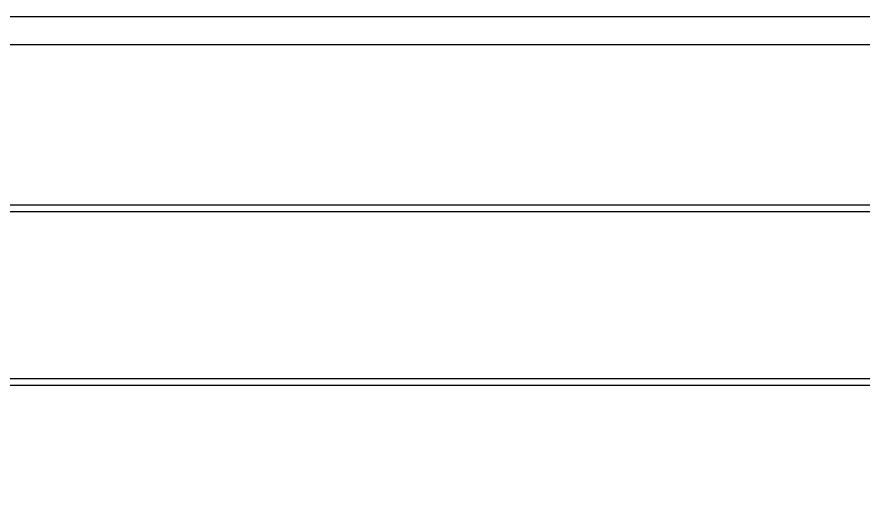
# Model space of a CAD drawing. Header units: centimetres. Extents: x 372964 to 529194, y 28783 to 59011.
# Drawn here: x 513533 to 516570, y 57285 to 59011 of the extents above; entities that cross this region are included whole.
import ezdxf

# ---------------------------------------------------------------- set-up
doc = ezdxf.new("R2010")
doc.units = ezdxf.units.CM
doc.layers.add('0-KRCN-SHT-02CIHAZ', color=132, linetype='Continuous', lineweight=25)
doc.layers.add('0-KRCN-Z-ANTET', color=71, linetype='Continuous', lineweight=30)

msp = doc.modelspace()

# ---------------------------------------------------------------- linework, layer by layer
at = {"layer": '0-KRCN-SHT-02CIHAZ', "color": 8}
for p, q in [((523558.771, 58335.55), (503312.649, 58335.55)), ((503312.649, 58313.05), (523558.771, 58313.05)), ((523558.771, 57713.05), (503312.649, 57713.05)), ((503312.649, 57690.55), (523558.771, 57690.55))]:
    msp.add_line(p, q, dxfattribs=at)
at = {"layer": '0-KRCN-Z-ANTET'}
for points in [[(405464.066, 50011.261), (529193.918, 50011.261), (529193.918, 59011.261), (405464.066, 59011.261)], [(503064.066, 50111.261), (527003.918, 50111.261), (527003.918, 58911.261), (503064.066, 58911.261)]]:
    msp.add_lwpolyline(points, close=True, dxfattribs=at)

doc.saveas('drawing.dxf')
